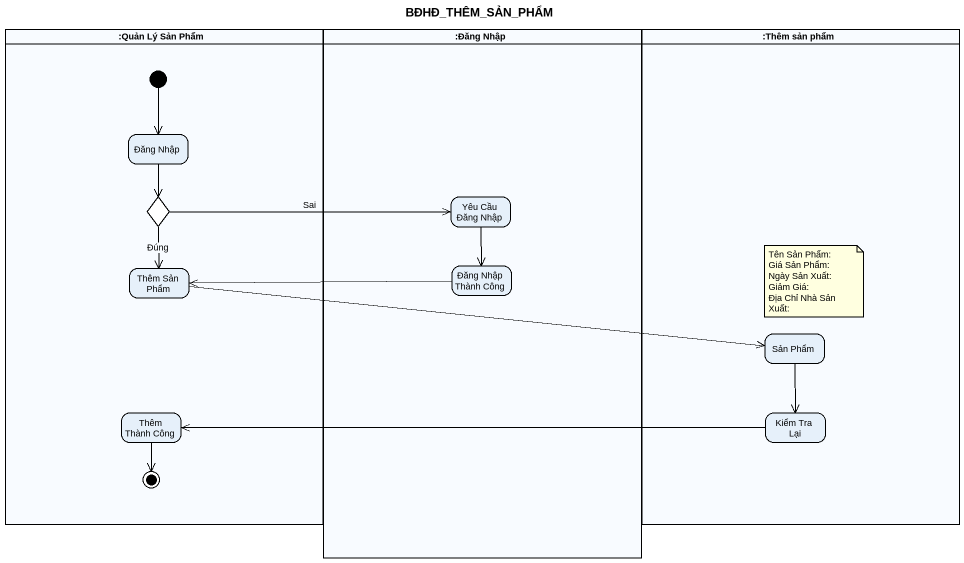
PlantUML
@startuml
title BĐHĐ_THÊM_SẢN_PHẨM
hide empty description
state ":Quản Lý Sản Phẩm" as Quản_Lý_Sản_Phẩm <<partition>> {
  state "Đăng Nhập" as Đăng_Nhập_2
  state choice1 <<choice>>
  state "Thêm Sản Phẩm" as Thêm_Sản_Phẩm
  state "Thêm Thành Công" as Thêm_Thành_Công
  [*] --> Đăng_Nhập_2
  Thêm_Thành_Công --> [*]
}
state ":Đăng Nhập" as Đăng_Nhập <<partition>> {
  state "Yêu Cầu Đăng Nhập" as Yêu_Cầu_Đăng_Nhập
  state "Đăng Nhập Thành Công" as Đăng_Nhập_Thành_Công
}
state ":Thêm sản phẩm" as Thêm_sản_phẩm <<partition>> {
  state "Sản Phẩm" as Sản_Phẩm
  state "Kiểm Tra Lại" as Kiểm_Tra_Lại
}
Đăng_Nhập_2 --> choice1
choice1 -right-> Yêu_Cầu_Đăng_Nhập : Sai
choice1 --> Thêm_Sản_Phẩm : Đúng
Yêu_Cầu_Đăng_Nhập --> Đăng_Nhập_Thành_Công
Thêm_Sản_Phẩm -right-> Sản_Phẩm
Đăng_Nhập_Thành_Công -left-> Thêm_Sản_Phẩm
Sản_Phẩm --> Kiểm_Tra_Lại
Kiểm_Tra_Lại -left-> Thêm_Thành_Công
note as N1
  Tên Sản Phẩm:
  Giá Sản Phẩm:
  Ngày Sản Xuất:
  Giảm Giá:
  Địa Chỉ Nhà Sản Xuất:
end note
@enduml
